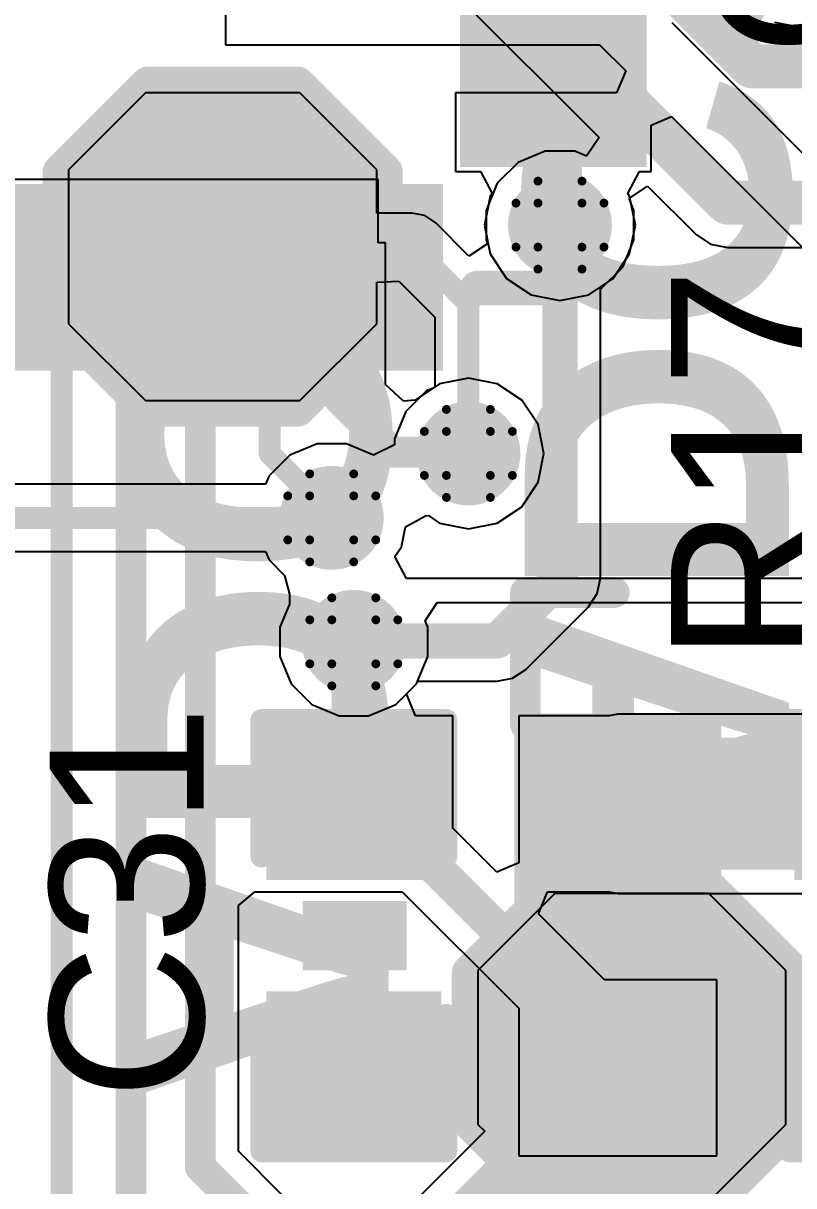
# Model space of a CAD drawing. Header units: inches. Extents: x -25 to 271, y -41 to 15.
# Drawn here: x 67.25 to 71.7, y -19.49 to -12.78 of the extents above; entities that cross this region are included whole.
import ezdxf

# ---------------------------------------------------------------- set-up
doc = ezdxf.new("R2010")
doc.units = ezdxf.units.IN
for name, color, linetype in [('Bottom Layer', 5, 'Continuous'), ('Bottom Overlay', 54, 'Continuous'), ('Bottom Paste', 16, 'Continuous'), ('Bottom Solder', 6, 'Continuous'), ('Drill Drawing', 1, 'Continuous'), ('Top Glue Points', 56, 'Continuous'), ('Top Layer', 1, 'Continuous'), ('Top Overlay', 2, 'Continuous'), ('Top Paste', 8, 'Continuous'), ('Top Solder', 216, 'Continuous'), ('Via Holes', 16, 'Continuous')]:
    doc.layers.add(name, color=color, linetype=linetype)
doc.styles.add('Arial', font='', dxfattribs={"height": 0.2})
doc.styles.add('Arial_Bold', font='', dxfattribs={"height": 0.2})
doc.styles.get('Arial').set_extended_font_data('Arial')
doc.styles.get('Arial_Bold').set_extended_font_data('Arial', bold=True)

# ---------------------------------------------------------------- blocks, each defined once
blk = doc.blocks.new('CAP_0603_47')
at = {"layer": 'Top Layer'}
for points in [[(-0.3809999999999999, 0.4445), (-0.3809999999999999, -0.4445), (-1.143, -0.4445), (-1.143, 0.4445)], [(1.143, 0.4445), (1.143, -0.4445), (0.3809999999999999, -0.4445), (0.3809999999999999, 0.4445)]]:
    blk.add_hatch(color=1, dxfattribs=at).paths.add_polyline_path(points)
at = {"layer": 'Top Paste'}
for points in [[(-0.3809999999999999, 0.4445), (-0.3809999999999999, -0.4445), (-1.143, -0.4445), (-1.143, 0.4445)], [(1.143, 0.4445), (1.143, -0.4445), (0.3809999999999999, -0.4445), (0.3809999999999999, 0.4445)]]:
    blk.add_hatch(color=8, dxfattribs=at).paths.add_polyline_path(points)
at = {"layer": 'Top Solder'}
for points in [[(-0.3210001199999999, 0.50449988), (-0.3210001199999999, -0.50449988), (-1.20299988, -0.50449988), (-1.20299988, 0.50449988)], [(1.20299988, 0.50449988), (1.20299988, -0.50449988), (0.3210001199999999, -0.50449988), (0.3210001199999999, 0.50449988)]]:
    blk.add_hatch(color=216, dxfattribs=at).paths.add_polyline_path(points)
at = {"layer": 'Top Overlay', "const_width": 0.127}
for points in [[(-1.2446, 0.5334), (-0.4571999999999999, 0.5334)], [(-1.2446, 0.5334), (-1.2446, -0.5334)], [(0.4571999999999999, 0.5334), (1.2446, 0.5334)], [(1.2446, 0.5334), (1.2446, -0.5334)], [(-1.2446, -0.5334), (-0.4571999999999999, -0.5334)], [(0.4571999999999999, -0.5334), (1.2446, -0.5334)]]:
    blk.add_lwpolyline(points, dxfattribs=at)
at = {"layer": 'Top Overlay', "const_width": 0.0635}
for points in [[(-1.27635, 0.5334, 1), (-1.21285, 0.5334, 1)], [(-1.27635, 0.5334, 1), (-1.21285, 0.5334, 1)], [(-0.4889499999999999, 0.5334, 1), (-0.42545, 0.5334, 1)], [(0.42545, 0.5334, 1), (0.4889499999999999, 0.5334, 1)], [(1.21285, 0.5334, 1), (1.27635, 0.5334, 1)], [(1.21285, 0.5334, 1), (1.27635, 0.5334, 1)], [(-1.27635, -0.5334, 1), (-1.21285, -0.5334, 1)], [(-1.27635, -0.5334, 1), (-1.21285, -0.5334, 1)], [(-0.4889499999999999, -0.5334, 1), (-0.42545, -0.5334, 1)], [(0.42545, -0.5334, 1), (0.4889499999999999, -0.5334, 1)], [(1.21285, -0.5334, 1), (1.27635, -0.5334, 1)], [(1.21285, -0.5334, 1), (1.27635, -0.5334, 1)]]:
    blk.add_lwpolyline(points, format="xyb", close=True, dxfattribs=at)
blk = doc.blocks.new('CAP_0603_48')
at = {"layer": 'Top Layer'}
for points in [[(-0.3809999999999999, 0.4445), (-0.3809999999999999, -0.4445), (-1.143, -0.4445), (-1.143, 0.4445)], [(1.143, 0.4445), (1.143, -0.4445), (0.3809999999999999, -0.4445), (0.3809999999999999, 0.4445)]]:
    blk.add_hatch(color=1, dxfattribs=at).paths.add_polyline_path(points)
at = {"layer": 'Top Paste'}
for points in [[(-0.3809999999999999, 0.4445), (-0.3809999999999999, -0.4445), (-1.143, -0.4445), (-1.143, 0.4445)], [(1.143, 0.4445), (1.143, -0.4445), (0.3809999999999999, -0.4445), (0.3809999999999999, 0.4445)]]:
    blk.add_hatch(color=8, dxfattribs=at).paths.add_polyline_path(points)
at = {"layer": 'Top Solder'}
for points in [[(-0.3210001199999999, 0.50449988), (-0.3210001199999999, -0.50449988), (-1.20299988, -0.50449988), (-1.20299988, 0.50449988)], [(1.20299988, 0.50449988), (1.20299988, -0.50449988), (0.3210001199999999, -0.50449988), (0.3210001199999999, 0.50449988)]]:
    blk.add_hatch(color=216, dxfattribs=at).paths.add_polyline_path(points)
at = {"layer": 'Top Overlay', "const_width": 0.127}
for points in [[(-1.2446, 0.5334), (-0.4571999999999999, 0.5334)], [(-1.2446, 0.5334), (-1.2446, -0.5334)], [(0.4571999999999999, 0.5334), (1.2446, 0.5334)], [(1.2446, 0.5334), (1.2446, -0.5334)], [(-1.2446, -0.5334), (-0.4571999999999999, -0.5334)], [(0.4571999999999999, -0.5334), (1.2446, -0.5334)]]:
    blk.add_lwpolyline(points, dxfattribs=at)
at = {"layer": 'Top Overlay', "const_width": 0.0635}
for points in [[(-1.27635, 0.5334, 1), (-1.21285, 0.5334, 1)], [(-1.27635, 0.5334, 1), (-1.21285, 0.5334, 1)], [(-0.4889499999999999, 0.5334, 1), (-0.42545, 0.5334, 1)], [(0.42545, 0.5334, 1), (0.4889499999999999, 0.5334, 1)], [(1.21285, 0.5334, 1), (1.27635, 0.5334, 1)], [(1.21285, 0.5334, 1), (1.27635, 0.5334, 1)], [(-1.27635, -0.5334, 1), (-1.21285, -0.5334, 1)], [(-1.27635, -0.5334, 1), (-1.21285, -0.5334, 1)], [(-0.4889499999999999, -0.5334, 1), (-0.42545, -0.5334, 1)], [(0.42545, -0.5334, 1), (0.4889499999999999, -0.5334, 1)], [(1.21285, -0.5334, 1), (1.27635, -0.5334, 1)], [(1.21285, -0.5334, 1), (1.27635, -0.5334, 1)]]:
    blk.add_lwpolyline(points, format="xyb", close=True, dxfattribs=at)
blk = doc.blocks.new('TEST_POINT_B_84')
at = {"layer": 'Bottom Layer'}
blk.add_hatch(color=5, dxfattribs=at).paths.add_polyline_path([(0.3809999999999999, 0.7619999999999999), (-0.3809999999999999, 0.7619999999999999), (-0.7619999999999999, 0.3809999999999999), (-0.7619999999999999, -0.3809999999999999), (-0.3809999999999999, -0.7619999999999999), (0.3809999999999999, -0.7619999999999999), (0.7619999999999999, -0.3809999999999999), (0.7619999999999999, 0.3809999999999999)])
at = {"layer": 'Bottom Paste'}
blk.add_hatch(color=16, dxfattribs=at).paths.add_polyline_path([(0.3809999999999999, 0.7619999999999999), (-0.3809999999999999, 0.7619999999999999), (-0.7619999999999999, 0.3809999999999999), (-0.7619999999999999, -0.3809999999999999), (-0.3809999999999999, -0.7619999999999999), (0.3809999999999999, -0.7619999999999999), (0.7619999999999999, -0.3809999999999999), (0.7619999999999999, 0.3809999999999999)])
at = {"layer": 'Bottom Solder'}
blk.add_hatch(color=6, dxfattribs=at).paths.add_polyline_path([(0.4318, 0.8636), (-0.4318, 0.8636), (-0.8636, 0.4318), (-0.8636, -0.4318), (-0.4318, -0.8636), (0.4318, -0.8636), (0.8636, -0.4318), (0.8636, 0.4318)])
at = {"layer": 'Bottom Overlay', "const_width": 0.1999996}
for points in [[(-0.4318, 0.9397999999999999), (-0.9397999999999999, 0.4318)], [(0.4318, 0.9397999999999999), (-0.4318, 0.9397999999999999)], [(0.9397999999999999, 0.4318), (0.4318, 0.9397999999999999)], [(-0.9397999999999999, 0.4318), (-0.9397999999999999, -0.4318)], [(0.9397999999999999, 0.4318), (0.9397999999999999, -0.4318)], [(-0.4318, -0.9397999999999999), (-0.9397999999999999, -0.4318)], [(0.9397999999999999, -0.4318), (0.4318, -0.9397999999999999)], [(0.4318, -0.9397999999999999), (-0.4318, -0.9397999999999999)]]:
    blk.add_lwpolyline(points, dxfattribs=at)
at = {"layer": 'Bottom Overlay', "const_width": 0.0999998}
for points in [[(-0.4817998999999999, 0.9397999999999999, 1), (-0.3818001, 0.9397999999999999, 1)], [(-0.4817998999999999, 0.9397999999999999, 1), (-0.3818001, 0.9397999999999999, 1)], [(0.3818001, 0.9397999999999999, 1), (0.4817998999999999, 0.9397999999999999, 1)], [(0.3818001, 0.9397999999999999, 1), (0.4817998999999999, 0.9397999999999999, 1)], [(-0.9897999000000001, 0.4318, 1), (-0.8898001, 0.4318, 1)], [(-0.9897999000000001, 0.4318, 1), (-0.8898001, 0.4318, 1)], [(0.8898001, 0.4318, 1), (0.9897999000000001, 0.4318, 1)], [(0.8898001, 0.4318, 1), (0.9897999000000001, 0.4318, 1)], [(-0.9897999000000001, -0.4318, 1), (-0.8898001, -0.4318, 1)], [(-0.9897999000000001, -0.4318, 1), (-0.8898001, -0.4318, 1)], [(0.8898001, -0.4318, 1), (0.9897999000000001, -0.4318, 1)], [(0.8898001, -0.4318, 1), (0.9897999000000001, -0.4318, 1)], [(-0.4817998999999999, -0.9397999999999999, 1), (-0.3818001, -0.9397999999999999, 1)], [(-0.4817998999999999, -0.9397999999999999, 1), (-0.3818001, -0.9397999999999999, 1)], [(0.3818001, -0.9397999999999999, 1), (0.4817998999999999, -0.9397999999999999, 1)], [(0.3818001, -0.9397999999999999, 1), (0.4817998999999999, -0.9397999999999999, 1)]]:
    blk.add_lwpolyline(points, format="xyb", close=True, dxfattribs=at)
blk = doc.blocks.new('TEST_POINT_B_86')
at = {"layer": 'Bottom Layer'}
blk.add_hatch(color=5, dxfattribs=at).paths.add_polyline_path([(0.3809999999999999, 0.7619999999999999), (-0.3809999999999999, 0.7619999999999999), (-0.7619999999999999, 0.3809999999999999), (-0.7619999999999999, -0.3809999999999999), (-0.3809999999999999, -0.7619999999999999), (0.3809999999999999, -0.7619999999999999), (0.7619999999999999, -0.3809999999999999), (0.7619999999999999, 0.3809999999999999)])
at = {"layer": 'Bottom Paste'}
blk.add_hatch(color=16, dxfattribs=at).paths.add_polyline_path([(0.3809999999999999, 0.7619999999999999), (-0.3809999999999999, 0.7619999999999999), (-0.7619999999999999, 0.3809999999999999), (-0.7619999999999999, -0.3809999999999999), (-0.3809999999999999, -0.7619999999999999), (0.3809999999999999, -0.7619999999999999), (0.7619999999999999, -0.3809999999999999), (0.7619999999999999, 0.3809999999999999)])
at = {"layer": 'Bottom Solder'}
blk.add_hatch(color=6, dxfattribs=at).paths.add_polyline_path([(0.4318, 0.8636), (-0.4318, 0.8636), (-0.8636, 0.4318), (-0.8636, -0.4318), (-0.4318, -0.8636), (0.4318, -0.8636), (0.8636, -0.4318), (0.8636, 0.4318)])
at = {"layer": 'Bottom Overlay', "const_width": 0.1999996}
for points in [[(-0.4318, 0.9397999999999999), (-0.9397999999999999, 0.4318)], [(0.4318, 0.9397999999999999), (-0.4318, 0.9397999999999999)], [(0.9397999999999999, 0.4318), (0.4318, 0.9397999999999999)], [(-0.9397999999999999, 0.4318), (-0.9397999999999999, -0.4318)], [(0.9397999999999999, 0.4318), (0.9397999999999999, -0.4318)], [(-0.4318, -0.9397999999999999), (-0.9397999999999999, -0.4318)], [(0.9397999999999999, -0.4318), (0.4318, -0.9397999999999999)], [(0.4318, -0.9397999999999999), (-0.4318, -0.9397999999999999)]]:
    blk.add_lwpolyline(points, dxfattribs=at)
at = {"layer": 'Bottom Overlay', "const_width": 0.0999998}
for points in [[(-0.4817998999999999, 0.9397999999999999, 1), (-0.3818001, 0.9397999999999999, 1)], [(-0.4817998999999999, 0.9397999999999999, 1), (-0.3818001, 0.9397999999999999, 1)], [(0.3818001, 0.9397999999999999, 1), (0.4817998999999999, 0.9397999999999999, 1)], [(0.3818001, 0.9397999999999999, 1), (0.4817998999999999, 0.9397999999999999, 1)], [(-0.9897999000000001, 0.4318, 1), (-0.8898001, 0.4318, 1)], [(-0.9897999000000001, 0.4318, 1), (-0.8898001, 0.4318, 1)], [(0.8898001, 0.4318, 1), (0.9897999000000001, 0.4318, 1)], [(0.8898001, 0.4318, 1), (0.9897999000000001, 0.4318, 1)], [(-0.9897999000000001, -0.4318, 1), (-0.8898001, -0.4318, 1)], [(-0.9897999000000001, -0.4318, 1), (-0.8898001, -0.4318, 1)], [(0.8898001, -0.4318, 1), (0.9897999000000001, -0.4318, 1)], [(0.8898001, -0.4318, 1), (0.9897999000000001, -0.4318, 1)], [(-0.4817998999999999, -0.9397999999999999, 1), (-0.3818001, -0.9397999999999999, 1)], [(-0.4817998999999999, -0.9397999999999999, 1), (-0.3818001, -0.9397999999999999, 1)], [(0.3818001, -0.9397999999999999, 1), (0.4817998999999999, -0.9397999999999999, 1)], [(0.3818001, -0.9397999999999999, 1), (0.4817998999999999, -0.9397999999999999, 1)]]:
    blk.add_lwpolyline(points, format="xyb", close=True, dxfattribs=at)
blk = doc.blocks.new('RES_0603_113')
at = {"layer": 'Top Layer'}
for points in [[(-0.3809999999999999, 0.4445), (-0.3809999999999999, -0.4445), (-1.143, -0.4445), (-1.143, 0.4445)], [(1.143, 0.4445), (1.143, -0.4445), (0.3809999999999999, -0.4445), (0.3809999999999999, 0.4445)]]:
    blk.add_hatch(color=1, dxfattribs=at).paths.add_polyline_path(points)
at = {"layer": 'Top Paste'}
for points in [[(-0.3809999999999999, 0.4445), (-0.3809999999999999, -0.4445), (-1.143, -0.4445), (-1.143, 0.4445)], [(1.143, 0.4445), (1.143, -0.4445), (0.3809999999999999, -0.4445), (0.3809999999999999, 0.4445)]]:
    blk.add_hatch(color=8, dxfattribs=at).paths.add_polyline_path(points)
at = {"layer": 'Top Solder'}
for points in [[(-0.2794, 0.5460999999999999), (-0.2794, -0.5460999999999999), (-1.2446, -0.5460999999999999), (-1.2446, 0.5460999999999999)], [(1.2446, 0.5460999999999999), (1.2446, -0.5460999999999999), (0.2794, -0.5460999999999999), (0.2794, 0.5460999999999999)]]:
    blk.add_hatch(color=216, dxfattribs=at).paths.add_polyline_path(points)
at = {"layer": 'Top Overlay', "const_width": 0.127}
for points in [[(-1.2192, 0.5334), (-1.2192, -0.5334)], [(-1.2192, 0.5334), (1.2192, 0.5334)], [(1.2192, 0.5334), (1.2192, -0.5334)], [(-1.2192, -0.5334), (1.2192, -0.5334)]]:
    blk.add_lwpolyline(points, dxfattribs=at)
at = {"layer": 'Top Overlay', "const_width": 0.0635}
for points in [[(-1.25095, 0.5334, 1), (-1.18745, 0.5334, 1)], [(-1.25095, 0.5334, 1), (-1.18745, 0.5334, 1)], [(1.18745, 0.5334, 1), (1.25095, 0.5334, 1)], [(1.18745, 0.5334, 1), (1.25095, 0.5334, 1)], [(-1.25095, -0.5334, 1), (-1.18745, -0.5334, 1)], [(-1.25095, -0.5334, 1), (-1.18745, -0.5334, 1)], [(1.18745, -0.5334, 1), (1.25095, -0.5334, 1)], [(1.18745, -0.5334, 1), (1.25095, -0.5334, 1)]]:
    blk.add_lwpolyline(points, format="xyb", close=True, dxfattribs=at)
blk = doc.blocks.new('QFN_56__7X7__125')
at = {"layer": 'Top Layer'}
for points in [[(2.10000088, 3.000502), (2.10000088, 3.875501519999999), (2.30000048, 3.875501519999999), (2.30000048, 3.000502)], [(2.50000008, 3.000502), (2.50000008, 3.875501519999999), (2.69999968, 3.875501519999999), (2.69999968, 3.000502)], [(3.00049946, 2.70000222), (3.87549898, 2.70000222), (3.87549898, 2.50000262), (3.00049946, 2.50000262)], [(3.00049946, 2.30000302), (3.87549898, 2.30000302), (3.87549898, 2.10000342), (3.00049946, 2.10000342)], [(3.00049946, 1.90000128), (3.87549898, 1.90000128), (3.87549898, 1.70000168), (3.00049946, 1.70000168)], [(3.00049946, 1.50000208), (3.87549898, 1.50000208), (3.87549898, 1.30000248), (3.00049946, 1.30000248)], [(3.00049946, 1.10000288), (3.87549898, 1.10000288), (3.87549898, 0.9000032799999999), (3.00049946, 0.9000032799999999)], [(3.00049946, 0.7000011399999999), (3.87549898, 0.7000011399999999), (3.87549898, 0.50000154), (3.00049946, 0.50000154)]]:
    blk.add_hatch(color=1, dxfattribs=at).paths.add_polyline_path(points)
at = {"layer": 'Top Paste'}
for points in [[(2.10000088, 3.000502), (2.10000088, 3.875501519999999), (2.30000048, 3.875501519999999), (2.30000048, 3.000502)], [(2.50000008, 3.000502), (2.50000008, 3.875501519999999), (2.69999968, 3.875501519999999), (2.69999968, 3.000502)], [(3.00049946, 2.70000222), (3.87549898, 2.70000222), (3.87549898, 2.50000262), (3.00049946, 2.50000262)], [(3.00049946, 2.30000302), (3.87549898, 2.30000302), (3.87549898, 2.10000342), (3.00049946, 2.10000342)], [(3.00049946, 1.90000128), (3.87549898, 1.90000128), (3.87549898, 1.70000168), (3.00049946, 1.70000168)], [(3.00049946, 1.50000208), (3.87549898, 1.50000208), (3.87549898, 1.30000248), (3.00049946, 1.30000248)], [(3.00049946, 1.10000288), (3.87549898, 1.10000288), (3.87549898, 0.9000032799999999), (3.00049946, 0.9000032799999999)], [(3.00049946, 0.7000011399999999), (3.87549898, 0.7000011399999999), (3.87549898, 0.50000154), (3.00049946, 0.50000154)]]:
    blk.add_hatch(color=8, dxfattribs=at).paths.add_polyline_path(points)
at = {"layer": 'Top Solder'}
for points in [[(1.59839914, 2.898902), (1.59839914, 3.97710152), (2.00159874, 3.97710152), (2.00159874, 2.898902)], [(1.99840088, 2.898902), (1.99840088, 3.97710152), (2.40160048, 3.97710152), (2.40160048, 2.898902)], [(2.39840008, 2.898902), (2.39840008, 3.97710152), (2.80159968, 3.97710152), (2.80159968, 2.898902)], [(2.89889946, 2.80160222), (3.97709898, 2.80160222), (3.97709898, 2.39840262), (2.89889946, 2.39840262)], [(2.89889946, 2.40160302), (3.97709898, 2.40160302), (3.97709898, 1.99840342), (2.89889946, 1.99840342)], [(2.89889946, 2.00160128), (3.97709898, 2.00160128), (3.97709898, 1.59840168), (2.89889946, 1.59840168)], [(2.89889946, 1.60160208), (3.97709898, 1.60160208), (3.97709898, 1.19840248), (2.89889946, 1.19840248)], [(2.89889946, 1.20160288), (3.97709898, 1.20160288), (3.97709898, 0.7984032799999999), (2.89889946, 0.7984032799999999)], [(2.89889946, 0.8016011399999999), (3.97709898, 0.8016011399999999), (3.97709898, 0.39840154), (2.89889946, 0.39840154)], [(2.89889946, 0.40160194), (3.97709898, 0.40160194), (3.97709898, -0.00159766), (2.89889946, -0.00159766)]]:
    blk.add_hatch(color=216, dxfattribs=at).paths.add_polyline_path(points)
at = {"layer": 'Top Overlay', "const_width": 0.1999996}
for points in [[(3.50000062, 3.50000316), (2.99999908, 3.50000316)], [(3.50000062, 3.00000162), (3.50000062, 3.50000316)]]:
    blk.add_lwpolyline(points, dxfattribs=at)
at = {"layer": 'Top Overlay', "const_width": 0.0999998}
for points in [[(2.94999918, 3.50000316, 1), (3.04999898, 3.50000316, 1)], [(3.45000072, 3.50000316, 1), (3.55000052, 3.50000316, 1)], [(3.45000072, 3.50000316, 1), (3.55000052, 3.50000316, 1)], [(3.45000072, 3.00000162, 1), (3.55000052, 3.00000162, 1)]]:
    blk.add_lwpolyline(points, format="xyb", close=True, dxfattribs=at)

msp = doc.modelspace()

# ---------------------------------------------------------------- hatches: boundary and pattern name
at = {"layer": 'Bottom Layer'}
h = msp.add_hatch(color=5, dxfattribs=at)
edge = h.paths.add_edge_path()
edge.add_arc((70.34922175999999, -13.94719588), 0.2999994, 0, 360)
h = msp.add_hatch(color=5, dxfattribs=at)
edge = h.paths.add_edge_path()
edge.add_arc((69.82062236, -15.2654), 0.2999994, 0, 360)
h = msp.add_hatch(color=5, dxfattribs=at)
edge = h.paths.add_edge_path()
edge.add_arc((69.0317898, -15.6372941), 0.2999994, 0, 360)
h = msp.add_hatch(color=5, dxfattribs=at)
edge = h.paths.add_edge_path()
edge.add_arc((69.15911999999999, -16.35305594), 0.2999994, 0, 360)
at = {"layer": 'Top Glue Points'}
for points in [[(68.863972, -17.849596), (68.863972, -18.249392), (69.46391999999999, -18.249392), (69.46391999999999, -17.849596)], [(70.28307, -18.252694), (71.08317, -18.252694), (71.08317, -17.852898), (70.28307, -17.852898)]]:
    msp.add_hatch(color=56, dxfattribs=at).paths.add_polyline_path(points)
at = {"layer": 'Top Layer'}
h = msp.add_hatch(color=1, dxfattribs=at)
edge = h.paths.add_edge_path()
edge.add_arc((70.34922175999999, -13.94719588), 0.2999994, 0, 360)
h = msp.add_hatch(color=1, dxfattribs=at)
edge = h.paths.add_edge_path()
edge.add_arc((69.82062236, -15.2654), 0.2999994, 0, 360)
h = msp.add_hatch(color=1, dxfattribs=at)
edge = h.paths.add_edge_path()
edge.add_arc((69.0317898, -15.6372941), 0.2999994, 0, 360)
h = msp.add_hatch(color=1, dxfattribs=at)
edge = h.paths.add_edge_path()
edge.add_arc((69.15911999999999, -16.35305594), 0.2999994, 0, 360)
at = {"layer": 'Via Holes'}
h = msp.add_hatch(color=7, dxfattribs=at)
edge = h.paths.add_edge_path()
edge.add_arc((70.34922175999999, -13.94719588), 0.1499997, 0, 360)
h = msp.add_hatch(color=7, dxfattribs=at)
edge = h.paths.add_edge_path()
edge.add_arc((69.82062236, -15.2654), 0.1499997, 0, 360)
h = msp.add_hatch(color=7, dxfattribs=at)
edge = h.paths.add_edge_path()
edge.add_arc((69.0317898, -15.6372941), 0.1499997, 0, 360)
h = msp.add_hatch(color=7, dxfattribs=at)
edge = h.paths.add_edge_path()
edge.add_arc((69.15911999999999, -16.35305594), 0.1499997, 0, 360)

# ---------------------------------------------------------------- linework, layer by layer
at = {"layer": 'Bottom Layer'}
for p, q in [((68.7052855, -11.57134592), (70.57502013999999, -13.44108056)), ((67.9577, -13.1826), (67.5132, -13.6271)), ((68.8467, -13.1826), (67.9577, -13.1826)), ((69.2912, -13.6271), (68.8467, -13.1826)), ((70.57502013999999, -13.44108056), (70.50307971999999, -13.54874608)), ((70.2642867, -13.52019648), (70.10734771999999, -13.58520524)), ((70.43415681999998, -13.52019648), (70.2642867, -13.52019648)), ((70.50307971999999, -13.54874608), (70.43415681999998, -13.52019648)), ((70.10734771999999, -13.58520524), (69.98723112, -13.70532184)), ((67.5132, -13.6271), (67.5132, -14.5161)), ((69.2912, -13.87736874), (69.2912, -13.6271)), ((69.98723112, -13.70532184), (69.92222236, -13.86226082)), ((70.74767156, -13.79333792), (70.85533708, -13.7213975)), ((70.85533708, -13.7213975), (71.13466342, -14.00072384)), ((70.77622115999999, -13.86226082), (70.74767156, -13.79333792)), ((69.4944, -13.87736874), (69.2912, -13.87736874)), ((69.56873055999999, -13.89215408), (69.4944, -13.87736874)), ((69.63174287999999, -13.93425712), (69.56873055999999, -13.89215408)), ((69.92222236, -13.86226082), (69.92222236, -14.03213094)), ((70.77622115999999, -14.03213094), (70.77622115999999, -13.86226082)), ((69.82374909999999, -14.12626334), (69.63174287999999, -13.93425712)), ((71.13466342, -14.00072384), (71.21868153999999, -14.05686292)), ((69.93141462, -14.05432292), (69.82374909999999, -14.12626334)), ((69.92222236, -14.03213094), (69.93141462, -14.05432292)), ((70.7112124, -14.18906992), (70.77622115999999, -14.03213094)), ((71.21868153999999, -14.05686292), (71.31778725999999, -14.07657586)), ((71.31778725999999, -14.07657586), (71.99431118, -14.07657586)), ((70.59109579999999, -14.30918652), (70.7112124, -14.18906992)), ((69.2912, -14.27610302), (69.4182, -14.27008576)), ((69.2912, -14.5161), (69.2912, -14.27610302)), ((69.4182, -14.27008576), (69.62639109999999, -14.47827686)), ((70.58229978, -14.31282888), (70.59109579999999, -14.30918652)), ((70.58229978, -15.98537824), (70.58229978, -14.31282888)), ((69.62639109999999, -14.47827686), (69.62639109999999, -14.88367356)), ((67.5132, -14.5161), (67.9577, -14.9606)), ((68.8467, -14.9606), (69.2912, -14.5161)), ((69.62639109999999, -14.88367356), (69.57874831999999, -14.90340936)), ((67.9577, -14.9606), (68.8467, -14.9606)), ((69.57874831999999, -14.90340936), (69.45863172, -15.02352596)), ((69.45863172, -15.02352596), (69.39362296, -15.18046494)), ((68.94685473999999, -15.2102947), (68.78991576, -15.27530346)), ((69.11672485999999, -15.2102947), (68.94685473999999, -15.2102947)), ((69.2736613, -15.27530346), (69.11672485999999, -15.2102947)), ((69.39362296, -15.21565664), (69.2736613, -15.27530346)), ((69.39362296, -15.18046494), (69.39362296, -15.21565664)), ((68.78991576, -15.27530346), (68.66979916, -15.39542006)), ((68.66979916, -15.39542006), (68.65006335999999, -15.44306284)), ((68.65006335999999, -15.44306284), (66.2637486, -15.44306284)), ((66.25237448, -15.83152536), (68.65006335999999, -15.83152536)), ((68.65006335999999, -15.83152536), (68.66979916, -15.87916814)), ((68.66979916, -15.87916814), (68.7596669, -15.96903588)), ((68.7596669, -15.96903588), (68.78825968, -16.07752944)), ((70.56455788, -16.07457288), (70.58229978, -15.98537824)), ((68.78825968, -16.07752944), (68.78703286, -16.13555574)), ((70.51403219999999, -16.15018868), (70.56455788, -16.07457288)), ((68.78703286, -16.13555574), (68.7321206, -16.26812088)), ((70.15171644, -16.51250444), (70.51403219999999, -16.15018868)), ((68.7321206, -16.26812088), (68.7321206, -16.437991)), ((68.7321206, -16.437991), (68.79712936, -16.59492998)), ((69.98690599999999, -16.58077202), (70.07610064, -16.56303012)), ((70.07610064, -16.56303012), (70.15171644, -16.51250444)), ((68.79712936, -16.59492998), (68.91724595999999, -16.71504658)), ((69.40099403999999, -16.71504658), (69.52111064, -16.59492998)), ((69.52111064, -16.59492998), (69.52697549999999, -16.58077202)), ((69.52697549999999, -16.58077202), (69.98690599999999, -16.58077202)), ((68.91724595999999, -16.71504658), (69.07418494, -16.78005534)), ((69.24405506, -16.78005534), (69.40099403999999, -16.71504658)), ((69.07418494, -16.78005534), (69.24405506, -16.78005534)), ((70.31989999999999, -17.8054), (69.8754, -18.2499)), ((71.2089, -17.8054), (70.31989999999999, -17.8054)), ((71.6534, -18.2499), (71.2089, -17.8054)), ((69.8754, -18.2499), (69.8754, -19.1389)), ((71.6534, -19.1389), (71.6534, -18.2499)), ((69.91452362, -19.17802362), (69.47872566, -19.61382158)), ((69.8754, -19.1389), (69.91452362, -19.17802362)), ((71.2089, -19.5834), (71.6534, -19.1389))]:
    msp.add_line(p, q, dxfattribs=at)
for points, const_width in [([(69.723, -11.2981994), (71.45500059999999, -13.0302)], 0.254), ([(68.88840934, -11.38822208), (71.31778725999999, -13.8176)], 0.254), ([(71.45500059999999, -13.0302), (72.99194952, -13.0302)], 0.254), ([(71.31778725999999, -13.8176), (72.33919999999999, -13.8176)], 0.254), ([(70.34922175999999, -15.98537824), (70.34922175999999, -13.94719588)], 0.2032), ([(68.4022, -14.0716), (69.4944, -14.0716)], 0.127), ([(69.4944, -14.0716), (69.82062236, -14.39782236)], 0.127), ([(69.82062236, -15.2654), (69.82062236, -14.39782236)], 0.127), ([(66.1832941, -15.6372941), (69.0317898, -15.6372941)], 0.127), ([(69.98690599999999, -16.347694), (70.34922175999999, -15.98537824)], 0.2032), ([(69.15911999999999, -16.35305594), (69.16448193999999, -16.347694)], 0.2032), ([(69.16448193999999, -16.347694), (69.98690599999999, -16.347694)], 0.2032), ([(69.58599747999999, -19.87279744), (70.76439492, -18.6944)], 0.254), ([(70.76439492, -18.6944), (70.7644, -18.6944)], 0.1778)]:
    msp.add_lwpolyline(points, dxfattribs=dict(at, const_width=const_width))
for points, const_width in [([(71.3915006, -13.0302, 1), (71.5185006, -13.0302, 1)], 0.127), ([(71.3915006, -13.0302, 1), (71.5185006, -13.0302, 1)], 0.127), ([(71.25428726, -13.8176, 1), (71.38128726, -13.8176, 1)], 0.127), ([(71.25428726, -13.8176, 1), (71.38128726, -13.8176, 1)], 0.127), ([(70.29842176, -13.94719588, 1), (70.40002176, -13.94719588, 1)], 0.1016), ([(68.37044999999999, -14.0716, 1), (68.43395, -14.0716, 1)], 0.0635), ([(69.46265, -14.0716, 1), (69.52615, -14.0716, 1)], 0.0635), ([(69.46265, -14.0716, 1), (69.52615, -14.0716, 1)], 0.0635), ([(69.78887236, -14.39782236, 1), (69.85237235999999, -14.39782236, 1)], 0.0635), ([(69.78887236, -14.39782236, 1), (69.85237235999999, -14.39782236, 1)], 0.0635), ([(69.78887236, -15.2654, 1), (69.85237235999999, -15.2654, 1)], 0.0635), ([(69.0000398, -15.6372941, 1), (69.0635398, -15.6372941, 1)], 0.0635), ([(70.29842176, -15.98537824, 1), (70.40002176, -15.98537824, 1)], 0.1016), ([(70.29842176, -15.98537824, 1), (70.40002176, -15.98537824, 1)], 0.1016), ([(69.10831999999999, -16.35305594, 1), (69.20992, -16.35305594, 1)], 0.1016), ([(69.11368194, -16.347694, 1), (69.21528194, -16.347694, 1)], 0.1016), ([(69.11368194, -16.347694, 1), (69.21528194, -16.347694, 1)], 0.1016), ([(69.936106, -16.347694, 1), (70.037706, -16.347694, 1)], 0.1016), ([(69.936106, -16.347694, 1), (70.037706, -16.347694, 1)], 0.1016), ([(70.70089492, -18.6944, 1), (70.82789491999999, -18.6944, 1)], 0.127), ([(70.71994491999999, -18.6944, 1), (70.80884492, -18.6944, 1)], 0.0889), ([(70.71995, -18.6944, 1), (70.80884999999999, -18.6944, 1)], 0.0889)]:
    msp.add_lwpolyline(points, format="xyb", close=True, dxfattribs=dict(at, const_width=const_width))
at = {"layer": 'Drill Drawing', "const_width": 0.0508}
for points in [[(70.22222176, -13.82019588), (70.22222176, -13.69319588)], [(70.22222176, -13.69319588), (70.47622176, -13.69319588)], [(70.47622176, -13.82019588), (70.47622176, -13.69319588)], [(70.09522176, -14.07419588), (70.09522176, -13.82019588)], [(70.09522176, -13.82019588), (70.22222176, -13.82019588)], [(70.47622176, -13.82019588), (70.60322176, -13.82019588)], [(70.60322176, -14.07419588), (70.60322176, -13.82019588)], [(70.09522176, -14.07419588), (70.22222176, -14.07419588)], [(70.22222176, -14.20119588), (70.22222176, -14.07419588)], [(70.47622176, -14.07419588), (70.60322176, -14.07419588)], [(70.47622176, -14.20119588), (70.47622176, -14.07419588)], [(70.22222176, -14.20119588), (70.47622176, -14.20119588)], [(69.69362235999999, -15.1384), (69.69362235999999, -15.0114)], [(69.69362235999999, -15.0114), (69.94762236, -15.0114)], [(69.94762236, -15.1384), (69.94762236, -15.0114)], [(69.56662236, -15.3924), (69.56662236, -15.1384)], [(69.56662236, -15.1384), (69.69362235999999, -15.1384)], [(69.94762236, -15.1384), (70.07462235999999, -15.1384)], [(70.07462235999999, -15.3924), (70.07462235999999, -15.1384)], [(68.9047898, -15.5102941), (68.9047898, -15.3832941)], [(68.9047898, -15.3832941), (69.1587898, -15.3832941)], [(69.1587898, -15.5102941), (69.1587898, -15.3832941)], [(69.56662236, -15.3924), (69.69362235999999, -15.3924)], [(69.69362235999999, -15.5194), (69.69362235999999, -15.3924)], [(69.94762236, -15.3924), (70.07462235999999, -15.3924)], [(69.94762236, -15.5194), (69.94762236, -15.3924)], [(68.7777898, -15.7642941), (68.7777898, -15.5102941)], [(68.7777898, -15.5102941), (68.9047898, -15.5102941)], [(69.1587898, -15.5102941), (69.2857898, -15.5102941)], [(69.2857898, -15.7642941), (69.2857898, -15.5102941)], [(69.69362235999999, -15.5194), (69.94762236, -15.5194)], [(68.7777898, -15.7642941), (68.9047898, -15.7642941)], [(68.9047898, -15.8912941), (68.9047898, -15.7642941)], [(69.1587898, -15.7642941), (69.2857898, -15.7642941)], [(69.1587898, -15.8912941), (69.1587898, -15.7642941)], [(68.9047898, -15.8912941), (69.1587898, -15.8912941)], [(69.03211999999999, -16.22605594), (69.03211999999999, -16.09905594)], [(69.03211999999999, -16.09905594), (69.28612, -16.09905594)], [(69.28612, -16.22605594), (69.28612, -16.09905594)], [(68.90512, -16.48005594), (68.90512, -16.22605594)], [(68.90512, -16.22605594), (69.03211999999999, -16.22605594)], [(69.28612, -16.22605594), (69.41311999999999, -16.22605594)], [(69.41311999999999, -16.48005594), (69.41311999999999, -16.22605594)], [(68.90512, -16.48005594), (69.03211999999999, -16.48005594)], [(69.03211999999999, -16.60705594), (69.03211999999999, -16.48005594)], [(69.28612, -16.48005594), (69.41311999999999, -16.48005594)], [(69.28612, -16.60705594), (69.28612, -16.48005594)], [(69.03211999999999, -16.60705594), (69.28612, -16.60705594)]]:
    msp.add_lwpolyline(points, dxfattribs=at)
at = {"layer": 'Drill Drawing', "const_width": 0.0254}
for points in [[(70.20952175999999, -13.69319588, 1), (70.23492176, -13.69319588, 1)], [(70.20952175999999, -13.69319588, 1), (70.23492176, -13.69319588, 1)], [(70.46352175999999, -13.69319588, 1), (70.48892176, -13.69319588, 1)], [(70.46352175999999, -13.69319588, 1), (70.48892176, -13.69319588, 1)], [(70.08252175999999, -13.82019588, 1), (70.10792176, -13.82019588, 1)], [(70.08252175999999, -13.82019588, 1), (70.10792176, -13.82019588, 1)], [(70.20952175999999, -13.82019588, 1), (70.23492176, -13.82019588, 1)], [(70.20952175999999, -13.82019588, 1), (70.23492176, -13.82019588, 1)], [(70.46352175999999, -13.82019588, 1), (70.48892176, -13.82019588, 1)], [(70.46352175999999, -13.82019588, 1), (70.48892176, -13.82019588, 1)], [(70.59052175999999, -13.82019588, 1), (70.61592175999999, -13.82019588, 1)], [(70.59052175999999, -13.82019588, 1), (70.61592175999999, -13.82019588, 1)], [(70.08252175999999, -14.07419588, 1), (70.10792176, -14.07419588, 1)], [(70.08252175999999, -14.07419588, 1), (70.10792176, -14.07419588, 1)], [(70.20952175999999, -14.07419588, 1), (70.23492176, -14.07419588, 1)], [(70.20952175999999, -14.07419588, 1), (70.23492176, -14.07419588, 1)], [(70.46352175999999, -14.07419588, 1), (70.48892176, -14.07419588, 1)], [(70.46352175999999, -14.07419588, 1), (70.48892176, -14.07419588, 1)], [(70.59052175999999, -14.07419588, 1), (70.61592175999999, -14.07419588, 1)], [(70.59052175999999, -14.07419588, 1), (70.61592175999999, -14.07419588, 1)], [(70.20952175999999, -14.20119588, 1), (70.23492176, -14.20119588, 1)], [(70.20952175999999, -14.20119588, 1), (70.23492176, -14.20119588, 1)], [(70.46352175999999, -14.20119588, 1), (70.48892176, -14.20119588, 1)], [(70.46352175999999, -14.20119588, 1), (70.48892176, -14.20119588, 1)], [(69.68092236, -15.0114, 1), (69.70632236, -15.0114, 1)], [(69.68092236, -15.0114, 1), (69.70632236, -15.0114, 1)], [(69.93492235999999, -15.0114, 1), (69.96032236, -15.0114, 1)], [(69.93492235999999, -15.0114, 1), (69.96032236, -15.0114, 1)], [(69.55392236, -15.1384, 1), (69.57932235999999, -15.1384, 1)], [(69.55392236, -15.1384, 1), (69.57932235999999, -15.1384, 1)], [(69.68092236, -15.1384, 1), (69.70632236, -15.1384, 1)], [(69.68092236, -15.1384, 1), (69.70632236, -15.1384, 1)], [(69.93492235999999, -15.1384, 1), (69.96032236, -15.1384, 1)], [(69.93492235999999, -15.1384, 1), (69.96032236, -15.1384, 1)], [(70.06192236, -15.1384, 1), (70.08732236, -15.1384, 1)], [(70.06192236, -15.1384, 1), (70.08732236, -15.1384, 1)], [(68.8920898, -15.3832941, 1), (68.91748979999998, -15.3832941, 1)], [(68.8920898, -15.3832941, 1), (68.91748979999998, -15.3832941, 1)], [(69.1460898, -15.3832941, 1), (69.1714898, -15.3832941, 1)], [(69.1460898, -15.3832941, 1), (69.1714898, -15.3832941, 1)], [(69.55392236, -15.3924, 1), (69.57932235999999, -15.3924, 1)], [(69.55392236, -15.3924, 1), (69.57932235999999, -15.3924, 1)], [(69.68092236, -15.3924, 1), (69.70632236, -15.3924, 1)], [(69.68092236, -15.3924, 1), (69.70632236, -15.3924, 1)], [(69.93492235999999, -15.3924, 1), (69.96032236, -15.3924, 1)], [(69.93492235999999, -15.3924, 1), (69.96032236, -15.3924, 1)], [(70.06192236, -15.3924, 1), (70.08732236, -15.3924, 1)], [(70.06192236, -15.3924, 1), (70.08732236, -15.3924, 1)], [(68.7650898, -15.5102941, 1), (68.79048979999999, -15.5102941, 1)], [(68.7650898, -15.5102941, 1), (68.79048979999999, -15.5102941, 1)], [(68.8920898, -15.5102941, 1), (68.91748979999998, -15.5102941, 1)], [(68.8920898, -15.5102941, 1), (68.91748979999998, -15.5102941, 1)], [(69.1460898, -15.5102941, 1), (69.1714898, -15.5102941, 1)], [(69.1460898, -15.5102941, 1), (69.1714898, -15.5102941, 1)], [(69.2730898, -15.5102941, 1), (69.2984898, -15.5102941, 1)], [(69.2730898, -15.5102941, 1), (69.2984898, -15.5102941, 1)], [(69.68092236, -15.5194, 1), (69.70632236, -15.5194, 1)], [(69.68092236, -15.5194, 1), (69.70632236, -15.5194, 1)], [(69.93492235999999, -15.5194, 1), (69.96032236, -15.5194, 1)], [(69.93492235999999, -15.5194, 1), (69.96032236, -15.5194, 1)], [(68.7650898, -15.7642941, 1), (68.79048979999999, -15.7642941, 1)], [(68.7650898, -15.7642941, 1), (68.79048979999999, -15.7642941, 1)], [(68.8920898, -15.7642941, 1), (68.91748979999998, -15.7642941, 1)], [(68.8920898, -15.7642941, 1), (68.91748979999998, -15.7642941, 1)], [(69.1460898, -15.7642941, 1), (69.1714898, -15.7642941, 1)], [(69.1460898, -15.7642941, 1), (69.1714898, -15.7642941, 1)], [(69.2730898, -15.7642941, 1), (69.2984898, -15.7642941, 1)], [(69.2730898, -15.7642941, 1), (69.2984898, -15.7642941, 1)], [(68.8920898, -15.8912941, 1), (68.91748979999998, -15.8912941, 1)], [(68.8920898, -15.8912941, 1), (68.91748979999998, -15.8912941, 1)], [(69.1460898, -15.8912941, 1), (69.1714898, -15.8912941, 1)], [(69.1460898, -15.8912941, 1), (69.1714898, -15.8912941, 1)], [(69.01942, -16.09905594, 1), (69.04482, -16.09905594, 1)], [(69.01942, -16.09905594, 1), (69.04482, -16.09905594, 1)], [(69.27342, -16.09905594, 1), (69.29881999999999, -16.09905594, 1)], [(69.27342, -16.09905594, 1), (69.29881999999999, -16.09905594, 1)], [(68.89242, -16.22605594, 1), (68.91781999999999, -16.22605594, 1)], [(68.89242, -16.22605594, 1), (68.91781999999999, -16.22605594, 1)], [(69.01942, -16.22605594, 1), (69.04482, -16.22605594, 1)], [(69.01942, -16.22605594, 1), (69.04482, -16.22605594, 1)], [(69.27342, -16.22605594, 1), (69.29881999999999, -16.22605594, 1)], [(69.27342, -16.22605594, 1), (69.29881999999999, -16.22605594, 1)], [(69.40042, -16.22605594, 1), (69.42581999999999, -16.22605594, 1)], [(69.40042, -16.22605594, 1), (69.42581999999999, -16.22605594, 1)], [(68.89242, -16.48005594, 1), (68.91781999999999, -16.48005594, 1)], [(68.89242, -16.48005594, 1), (68.91781999999999, -16.48005594, 1)], [(69.01942, -16.48005594, 1), (69.04482, -16.48005594, 1)], [(69.01942, -16.48005594, 1), (69.04482, -16.48005594, 1)], [(69.27342, -16.48005594, 1), (69.29881999999999, -16.48005594, 1)], [(69.27342, -16.48005594, 1), (69.29881999999999, -16.48005594, 1)], [(69.40042, -16.48005594, 1), (69.42581999999999, -16.48005594, 1)], [(69.40042, -16.48005594, 1), (69.42581999999999, -16.48005594, 1)], [(69.01942, -16.60705594, 1), (69.04482, -16.60705594, 1)], [(69.01942, -16.60705594, 1), (69.04482, -16.60705594, 1)], [(69.27342, -16.60705594, 1), (69.29881999999999, -16.60705594, 1)], [(69.27342, -16.60705594, 1), (69.29881999999999, -16.60705594, 1)]]:
    msp.add_lwpolyline(points, format="xyb", close=True, dxfattribs=at)
at = {"layer": 'Top Layer'}
for p, q in [((68.41882175999999, -12.53749334), (68.41882175999999, -12.90559268)), ((72.10182175999999, -13.88449344), (70.99602005999999, -12.77869174)), ((71.58839377999999, -12.77621778), (71.70417968, -12.79924796)), ((68.41882175999999, -12.90559268), (70.57782176, -12.90559268)), ((70.57782176, -12.90559268), (70.72872316, -13.05649408)), ((70.72872316, -13.05649408), (70.67611722, -13.18349408)), ((70.67611722, -13.18349408), (69.746622, -13.18349408)), ((69.746622, -13.18349408), (69.746622, -13.63749368)), ((70.87562152, -13.3693281), (70.99295428, -13.3207252)), ((70.99295428, -13.3207252), (72.65823162, -14.986)), ((70.87562152, -13.63749368), (70.87562152, -13.3693281)), ((69.30012302, -13.68399346), (66.04612393999999, -13.68399346)), ((69.30012302, -14.04859268), (69.30012302, -13.68399346)), ((69.746622, -13.63749368), (69.88986784, -13.63749368)), ((69.88986784, -13.63749368), (69.95775188, -13.76449368)), ((70.74069164, -13.76449368), (70.80857567999999, -13.63749368)), ((70.80857567999999, -13.63749368), (70.87562152, -13.63749368)), ((69.94699752, -13.78058966), (69.91385814, -13.94719588)), ((69.95775188, -13.76449368), (69.94699752, -13.78058966)), ((70.75144599999999, -13.78058966), (70.74069164, -13.76449368)), ((70.78458538, -13.94719588), (70.75144599999999, -13.78058966)), ((69.91385814, -13.94719588), (69.94699752, -14.1138021)), ((70.75144599999999, -14.1138021), (70.78458538, -13.94719588)), ((69.342, -14.04859268), (69.30012302, -14.04859268)), ((69.342, -14.8681694), (69.342, -14.04859268)), ((69.94699752, -14.1138021), (70.04137376, -14.25504388)), ((70.65706976, -14.25504388), (70.75144599999999, -14.1138021)), ((70.04137376, -14.25504388), (70.18261554, -14.34942012)), ((70.51582798, -14.34942012), (70.65706976, -14.25504388)), ((70.18261554, -14.34942012), (70.34922175999999, -14.3825595)), ((70.34922175999999, -14.3825595), (70.51582798, -14.34942012)), ((69.82062236, -14.83003638), (69.65401614, -14.86317576)), ((69.98722858, -14.86317576), (69.82062236, -14.83003638)), ((69.44520019999999, -14.9642068), (69.342, -14.8681694)), ((69.65401614, -14.86317576), (69.51277689999999, -14.95754946)), ((70.12847036, -14.957552), (69.98722858, -14.86317576)), ((69.51277689999999, -14.95754946), (69.44520019999999, -14.9642068)), ((70.2228466, -15.09879378), (70.12847036, -14.957552)), ((70.25598597999999, -15.2654), (70.2228466, -15.09879378)), ((70.2228466, -15.43200622), (70.25598597999999, -15.2654)), ((70.12847036, -15.573248), (70.2228466, -15.43200622)), ((69.45693245999999, -15.6886783), (69.5728987, -15.62614858)), ((69.5728987, -15.62614858), (69.58934774, -15.62441376)), ((69.58934774, -15.62441376), (69.65401614, -15.66762424)), ((69.98722858, -15.66762424), (70.12847036, -15.573248)), ((69.43401404, -15.80390032), (69.45693245999999, -15.6886783)), ((69.65401614, -15.66762424), (69.82062236, -15.70076362)), ((69.82062236, -15.70076362), (69.98722858, -15.66762424)), ((69.39601564, -15.86077092), (69.43401404, -15.80390032)), ((69.46389714, -15.98777092), (69.39601564, -15.86077092)), ((73.62582176, -15.98777092), (69.46389714, -15.98777092)), ((69.57067366, -16.23083368), (69.64123232, -16.12523572)), ((69.64123232, -16.12523572), (72.45727698, -16.12523572)), ((69.5861194, -16.26812088), (69.57067366, -16.23083368)), ((69.5861194, -16.437991), (69.5861194, -16.26812088)), ((69.52111064, -16.59492998), (69.5861194, -16.437991)), ((69.46354662, -16.652494), (69.52111064, -16.59492998)), ((69.51615256, -16.779494), (69.46354662, -16.652494)), ((70.68311999999999, -16.76954228), (70.63308708, -16.779494)), ((71.99257635999999, -16.76954228), (70.68311999999999, -16.76954228)), ((69.73061999999999, -16.779494), (69.51615256, -16.779494)), ((69.73061999999999, -17.42777312), (69.73061999999999, -16.779494)), ((70.63308708, -16.779494), (70.11162, -16.779494)), ((70.11162, -16.779494), (70.11162, -17.62916464)), ((69.98461999999999, -17.68177058), (69.73061999999999, -17.42777312)), ((70.11162, -17.62916464), (69.98461999999999, -17.68177058)), ((68.49335044, -17.8745134), (68.58762254, -17.795494)), ((68.58762254, -17.795494), (69.43909912, -17.795494)), ((69.43909912, -17.795494), (70.11162, -18.46801742)), ((70.22534342, -17.922494), (70.27794936000001, -17.795494)), ((70.27794936000001, -17.795494), (70.63308708, -17.795494)), ((70.63308708, -17.795494), (70.68311999999999, -17.80544572)), ((70.68311999999999, -17.80544572), (72.20711999999999, -17.80544572)), ((68.49335044, -19.29405336), (68.49335044, -17.8745134)), ((70.60634342, -18.303494), (70.22534342, -17.922494)), ((71.25461999999999, -18.303494), (70.60634342, -18.303494)), ((71.25461999999999, -19.319494), (71.25461999999999, -18.303494)), ((70.11162, -18.46801742), (70.11162, -19.319494)), ((68.75347183999999, -19.55417476), (68.49335044, -19.29405336)), ((70.11162, -19.319494), (71.25461999999999, -19.319494))]:
    msp.add_line(p, q, dxfattribs=at)
for points, const_width in [([(70.34922175999999, -13.94719588), (70.34922175999999, -13.46129388)], 0.254), ([(67.87312308, -19.71472308), (67.87312308, -14.24849322)], 0.1778), ([(68.27322134, -19.38523174), (68.27322134, -14.24849322)], 0.1778), ([(69.07312322, -14.94917508), (69.07312322, -14.24849322)], 0.1778), ([(67.47312133999999, -21.72772134), (67.47312133999999, -14.24849322)], 0.127), ([(68.67312147999999, -15.26601214), (68.67312147999999, -14.24849322)], 0.127), ([(69.07312322, -14.94917508), (69.38207104, -15.2581229)], 0.1778), ([(68.67312147999999, -15.26601214), (69.0317898, -15.62468046)], 0.127), ([(69.38207104, -15.2581229), (69.81334525999999, -15.2581229)], 0.1778), ([(69.81334525999999, -15.2581229), (69.82062236, -15.2654)], 0.1778), ([(69.0317898, -15.6372941), (69.0317898, -15.62468046)], 0.127), ([(69.15911999999999, -17.287494), (69.15911999999999, -16.35305594)], 0.254), ([(70.68311999999999, -17.287494), (72.20711999999999, -17.287494)], 0.7619999999999999), ([(69.26071999999999, -17.287494), (70.68311999999999, -18.709894)], 0.2032), ([(68.27322134, -19.38523174), (68.82698959999999, -19.939)], 0.1778)]:
    msp.add_lwpolyline(points, dxfattribs=dict(at, const_width=const_width))
for points, const_width in [([(70.28572175999999, -13.46129388, 1), (70.41272176, -13.46129388, 1)], 0.127), ([(70.28572175999999, -13.94719588, 1), (70.41272176, -13.94719588, 1)], 0.127), ([(67.82867308, -14.24849322, 1), (67.91757308, -14.24849322, 1)], 0.0889), ([(68.22877134, -14.24849322, 1), (68.31767134, -14.24849322, 1)], 0.0889), ([(69.02867322, -14.24849322, 1), (69.11757322, -14.24849322, 1)], 0.0889), ([(67.44137134, -14.24849322, 1), (67.50487134, -14.24849322, 1)], 0.0635), ([(68.64137148, -14.24849322, 1), (68.70487148, -14.24849322, 1)], 0.0635), ([(69.02867322, -14.94917508, 1), (69.11757322, -14.94917508, 1)], 0.0889), ([(69.02867322, -14.94917508, 1), (69.11757322, -14.94917508, 1)], 0.0889), ([(68.64137148, -15.26601214, 1), (68.70487148, -15.26601214, 1)], 0.0635), ([(68.64137148, -15.26601214, 1), (68.70487148, -15.26601214, 1)], 0.0635), ([(69.33762104, -15.2581229, 1), (69.42652104, -15.2581229, 1)], 0.0889), ([(69.33762104, -15.2581229, 1), (69.42652104, -15.2581229, 1)], 0.0889), ([(69.76889526, -15.2581229, 1), (69.85779525999999, -15.2581229, 1)], 0.0889), ([(69.76889526, -15.2581229, 1), (69.85779525999999, -15.2581229, 1)], 0.0889), ([(69.77617235999999, -15.2654, 1), (69.86507236, -15.2654, 1)], 0.0889), ([(69.0000398, -15.62468046, 1), (69.0635398, -15.62468046, 1)], 0.0635), ([(69.0000398, -15.62468046, 1), (69.0635398, -15.62468046, 1)], 0.0635), ([(69.0000398, -15.6372941, 1), (69.0635398, -15.6372941, 1)], 0.0635), ([(69.09562, -16.35305594, 1), (69.22261999999999, -16.35305594, 1)], 0.127), ([(70.49262, -17.287494, 1), (70.87361999999999, -17.287494, 1)], 0.3809999999999999), ([(69.09562, -17.287494, 1), (69.22261999999999, -17.287494, 1)], 0.127), ([(69.20992, -17.287494, 1), (69.31152, -17.287494, 1)], 0.1016), ([(70.63232, -18.709894, 1), (70.73392, -18.709894, 1)], 0.1016), ([(68.22877134, -19.38523174, 1), (68.31767134, -19.38523174, 1)], 0.0889), ([(68.22877134, -19.38523174, 1), (68.31767134, -19.38523174, 1)], 0.0889)]:
    msp.add_lwpolyline(points, format="xyb", close=True, dxfattribs=dict(at, const_width=const_width))
at = {"layer": 'Top Overlay', "const_width": 0.1778}
for points in [[(70.14972, -16.068294), (70.66279999999999, -16.068294)], [(70.14972, -16.830294), (70.14972, -16.068294)]]:
    msp.add_lwpolyline(points, dxfattribs=at)
at = {"layer": 'Top Overlay', "const_width": 0.0889}
for points in [[(70.10527, -16.068294, 1), (70.19417, -16.068294, 1)], [(70.10527, -16.068294, 1), (70.19417, -16.068294, 1)], [(70.61834999999999, -16.068294, 1), (70.70724999999999, -16.068294, 1)], [(70.10527, -16.830294, 1), (70.19417, -16.830294, 1)]]:
    msp.add_lwpolyline(points, format="xyb", close=True, dxfattribs=at)

# ---------------------------------------------------------------- block references
for name, p, rotation in [('QFN_56__7X7__125', (66.87312, -10.810494), 270), ('TEST_POINT_B_86', (68.4022, -14.0716), 180), ('CAP_0603_48', (69.15911999999999, -18.049494), 90), ('RES_0603_113', (70.68311999999999, -18.049494), 90), ('CAP_0603_47', (72.20711999999999, -18.049494), 90), ('TEST_POINT_B_84', (70.7644, -18.6944), 180)]:
    msp.add_blockref(name, p, dxfattribs=dict(rotation=rotation))

# ---------------------------------------------------------------- texts
at = {"layer": 'Bottom Overlay', "style": 'Arial_Bold', "text_generation_flag": 2}
for s, p in [('ADC1', (70.14631639999999, -17.653)), ('ADC3', (67.8363261, -19.05))]:
    msp.add_text(s, height=1.524, rotation=270, dxfattribs=at).set_placement(p)
at = {"layer": 'Top Overlay', "style": 'Arial'}
for s, p in [('C22', (72.11807522, -12.97055064)), ('R17', (71.87894945999999, -16.47201684)), ('C31', (68.29259137999999, -18.99614692))]:
    msp.add_text(s, height=0.889, rotation=90, dxfattribs=at).set_placement(p)

doc.saveas('drawing.dxf')
